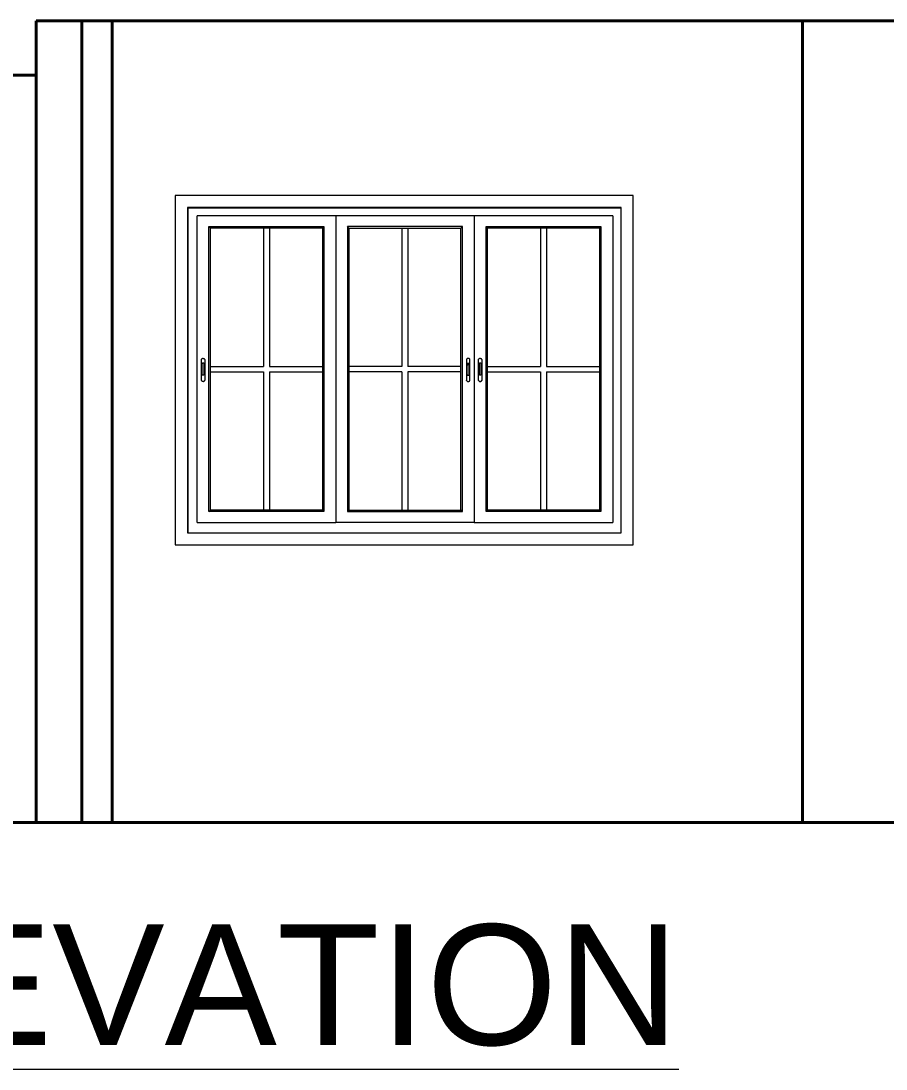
# Model space of a CAD drawing. Header units: inches. Extents: x 141029 to 151573, y -22384 to -18036.
# Drawn here: x 144681.4 to 144825, y -20677.5 to -20503.6 of the extents above; entities that cross this region are included whole.
import ezdxf

# ---------------------------------------------------------------- set-up
doc = ezdxf.new("R2010")
doc.units = ezdxf.units.IN
doc.header["$LTSCALE"] = 0.5
doc.header["$MEASUREMENT"] = 0
for name, color, linetype, lineweight in [('PARAPET', 50, 'Continuous', 13), ('Text-100.w', 254, 'Continuous', 9), ('wall', 1, 'Continuous', 40), ('window', 4, 'Continuous', 13)]:
    doc.layers.add(name, color=color, linetype=linetype, lineweight=lineweight)
doc.styles.add('arial', font='arial.ttf')

msp = doc.modelspace()

# ---------------------------------------------------------------- linework, layer by layer
at = {"layer": 'PARAPET'}
for p, q in [((144783.05, -20532.55), (144707.05, -20532.55)), ((144707.05, -20532.55), (144707.05, -20590.55)), ((144783.05, -20590.55), (144783.05, -20532.55)), ((144709.05, -20534.55), (144709.05, -20588.55)), ((144781.05, -20534.55), (144709.05, -20534.55)), ((144709.17, -20588.55), (144709.17, -20534.61)), ((144709.17, -20534.61), (144781.05, -20534.61)), ((144781.05, -20588.55), (144781.05, -20534.55)), ((144709.05, -20588.55), (144781.05, -20588.55)), ((144707.05, -20590.55), (144783.05, -20590.55))]:
    msp.add_line(p, q, dxfattribs=at)
at = {"layer": 'wall'}
for p, q in [((144683.94, -20636.61), (144683.94, -20503.61)), ((144683.94, -20503.61), (144691.55, -20503.61)), ((144691.55, -20636.61), (144691.55, -20503.61)), ((144691.55, -20503.61), (144827.41, -20503.61)), ((144696.55, -20636.61), (144696.55, -20503.61)), ((144811.17, -20636.61), (144811.17, -20503.61)), ((144504.38, -20512.61), (144683.94, -20512.61)), ((144387.89, -20636.61), (144893.52, -20636.61))]:
    msp.add_line(p, q, dxfattribs=at)
at = {"layer": 'window'}
for p, q in [((144710.67, -20586.83), (144710.67, -20535.94)), ((144779.67, -20535.94), (144710.67, -20535.94)), ((144733.67, -20535.94), (144733.67, -20586.83)), ((144756.67, -20535.94), (144756.67, -20586.83)), ((144779.67, -20535.94), (144779.67, -20586.83)), ((144712.63, -20585.03), (144712.63, -20537.74)), ((144712.63, -20537.74), (144731.7, -20537.74)), ((144712.88, -20537.97), (144712.63, -20537.74)), ((144731.46, -20537.97), (144731.7, -20537.74)), ((144731.7, -20537.74), (144731.7, -20585.03)), ((144754.7, -20537.74), (144735.63, -20537.74)), ((144735.63, -20537.74), (144735.63, -20585.03)), ((144735.88, -20537.97), (144735.63, -20537.74)), ((144754.46, -20537.97), (144754.7, -20537.74)), ((144754.7, -20585.03), (144754.7, -20537.74)), ((144758.63, -20585.03), (144758.63, -20537.74)), ((144758.63, -20537.74), (144777.7, -20537.74)), ((144758.88, -20537.97), (144758.63, -20537.74)), ((144777.46, -20537.97), (144777.7, -20537.74)), ((144777.7, -20537.74), (144777.7, -20585.03)), ((144712.88, -20584.81), (144712.88, -20537.97)), ((144731.46, -20537.97), (144712.88, -20537.97)), ((144721.67, -20537.97), (144721.67, -20560.94)), ((144722.66, -20537.97), (144722.66, -20560.94)), ((144731.46, -20537.97), (144731.46, -20584.81)), ((144735.88, -20537.97), (144735.88, -20584.81)), ((144735.88, -20537.97), (144754.46, -20537.97)), ((144744.67, -20537.97), (144744.67, -20560.94)), ((144745.66, -20537.97), (144745.66, -20560.94)), ((144754.46, -20584.81), (144754.46, -20537.97)), ((144758.88, -20584.81), (144758.88, -20537.97)), ((144777.46, -20537.97), (144758.88, -20537.97)), ((144767.67, -20537.97), (144767.67, -20560.94)), ((144768.66, -20537.97), (144768.66, -20560.94)), ((144777.46, -20537.97), (144777.46, -20584.81)), ((144711.39, -20559.79), (144711.4, -20559.75)), ((144711.39, -20559.82), (144711.4, -20559.75)), ((144711.39, -20559.82), (144711.39, -20559.79)), ((144711.39, -20563.21), (144711.39, -20559.82)), ((144711.4, -20559.75), (144711.42, -20559.72)), ((144711.42, -20559.72), (144711.44, -20559.69)), ((144711.47, -20559.66), (144711.44, -20559.69)), ((144711.5, -20559.64), (144711.47, -20559.66)), ((144711.5, -20559.64), (144711.54, -20559.62)), ((144711.53, -20560.43), (144711.51, -20560.45)), ((144711.55, -20560.42), (144711.53, -20560.43)), ((144711.58, -20559.61), (144711.54, -20559.62)), ((144711.58, -20560.41), (144711.55, -20560.42)), ((144711.62, -20559.6), (144711.58, -20559.61)), ((144711.61, -20560.4), (144711.58, -20560.41)), ((144711.63, -20560.39), (144711.61, -20560.4)), ((144711.66, -20559.6), (144711.62, -20559.6)), ((144711.66, -20560.39), (144711.63, -20560.39)), ((144711.7, -20559.6), (144711.66, -20559.6)), ((144711.69, -20560.39), (144711.66, -20560.39)), ((144711.72, -20560.4), (144711.69, -20560.39)), ((144711.7, -20559.6), (144711.74, -20559.61)), ((144711.74, -20560.41), (144711.72, -20560.4)), ((144711.74, -20559.61), (144711.78, -20559.62)), ((144711.77, -20560.42), (144711.74, -20560.41)), ((144711.79, -20560.43), (144711.77, -20560.42)), ((144711.78, -20559.62), (144711.82, -20559.64)), ((144711.81, -20560.45), (144711.79, -20560.43)), ((144711.82, -20559.64), (144711.85, -20559.66)), ((144711.85, -20559.66), (144711.88, -20559.69)), ((144711.9, -20559.72), (144711.88, -20559.69)), ((144711.92, -20559.75), (144711.9, -20559.72)), ((144711.93, -20559.79), (144711.92, -20559.75)), ((144711.93, -20559.79), (144711.93, -20559.82)), ((144711.93, -20559.82), (144711.93, -20563.21)), ((144755.41, -20559.75), (144755.4, -20559.79)), ((144755.4, -20559.79), (144755.4, -20559.82)), ((144755.4, -20559.82), (144755.4, -20563.21)), ((144755.43, -20559.72), (144755.41, -20559.75)), ((144755.45, -20559.69), (144755.43, -20559.72)), ((144755.48, -20559.66), (144755.45, -20559.69)), ((144755.51, -20559.64), (144755.48, -20559.66)), ((144755.55, -20559.62), (144755.51, -20559.64)), ((144755.52, -20560.45), (144755.54, -20560.43)), ((144755.54, -20560.43), (144755.56, -20560.42)), ((144755.59, -20559.61), (144755.55, -20559.62)), ((144755.56, -20560.42), (144755.59, -20560.41)), ((144755.63, -20559.6), (144755.59, -20559.61)), ((144755.59, -20560.41), (144755.61, -20560.4)), ((144755.61, -20560.4), (144755.64, -20560.39)), ((144755.67, -20559.6), (144755.63, -20559.6)), ((144755.64, -20560.39), (144755.67, -20560.39)), ((144755.71, -20559.6), (144755.67, -20559.6)), ((144755.67, -20560.39), (144755.7, -20560.39)), ((144755.7, -20560.39), (144755.73, -20560.4)), ((144755.75, -20559.61), (144755.71, -20559.6)), ((144755.73, -20560.4), (144755.75, -20560.41)), ((144755.79, -20559.62), (144755.75, -20559.61)), ((144755.75, -20560.41), (144755.78, -20560.42)), ((144755.78, -20560.42), (144755.8, -20560.43)), ((144755.83, -20559.64), (144755.79, -20559.62)), ((144755.8, -20560.43), (144755.82, -20560.45)), ((144755.86, -20559.66), (144755.83, -20559.64)), ((144755.89, -20559.69), (144755.86, -20559.66)), ((144755.91, -20559.72), (144755.89, -20559.69)), ((144755.93, -20559.75), (144755.91, -20559.72)), ((144755.94, -20559.79), (144755.93, -20559.75)), ((144755.94, -20559.82), (144755.93, -20559.75)), ((144755.94, -20559.82), (144755.94, -20559.79)), ((144755.94, -20563.21), (144755.94, -20559.82)), ((144757.39, -20559.79), (144757.4, -20559.75)), ((144757.39, -20559.82), (144757.4, -20559.75)), ((144757.39, -20559.82), (144757.39, -20559.79)), ((144757.39, -20563.21), (144757.39, -20559.82)), ((144757.4, -20559.75), (144757.42, -20559.72)), ((144757.42, -20559.72), (144757.44, -20559.69)), ((144757.47, -20559.66), (144757.44, -20559.69)), ((144757.5, -20559.64), (144757.47, -20559.66)), ((144757.5, -20559.64), (144757.54, -20559.62)), ((144757.53, -20560.43), (144757.51, -20560.45)), ((144757.55, -20560.42), (144757.53, -20560.43)), ((144757.58, -20559.61), (144757.54, -20559.62)), ((144757.58, -20560.41), (144757.55, -20560.42)), ((144757.62, -20559.6), (144757.58, -20559.61)), ((144757.61, -20560.4), (144757.58, -20560.41)), ((144757.63, -20560.39), (144757.61, -20560.4)), ((144757.66, -20559.6), (144757.62, -20559.6)), ((144757.66, -20560.39), (144757.63, -20560.39)), ((144757.7, -20559.6), (144757.66, -20559.6)), ((144757.69, -20560.39), (144757.66, -20560.39)), ((144757.72, -20560.4), (144757.69, -20560.39)), ((144757.7, -20559.6), (144757.74, -20559.61)), ((144757.74, -20560.41), (144757.72, -20560.4)), ((144757.74, -20559.61), (144757.78, -20559.62)), ((144757.77, -20560.42), (144757.74, -20560.41)), ((144757.79, -20560.43), (144757.77, -20560.42)), ((144757.78, -20559.62), (144757.82, -20559.64)), ((144757.81, -20560.45), (144757.79, -20560.43)), ((144757.82, -20559.64), (144757.85, -20559.66)), ((144757.85, -20559.66), (144757.88, -20559.69)), ((144757.9, -20559.72), (144757.88, -20559.69)), ((144757.92, -20559.75), (144757.9, -20559.72)), ((144757.93, -20559.79), (144757.92, -20559.75)), ((144757.93, -20559.79), (144757.93, -20559.82)), ((144757.93, -20559.82), (144757.93, -20563.21)), ((144711.49, -20560.49), (144711.48, -20560.52)), ((144711.48, -20560.52), (144711.48, -20560.54)), ((144711.48, -20560.54), (144711.48, -20562.25)), ((144711.5, -20560.47), (144711.49, -20560.49)), ((144711.51, -20560.45), (144711.5, -20560.47)), ((144711.82, -20560.47), (144711.81, -20560.45)), ((144711.83, -20560.49), (144711.82, -20560.47)), ((144711.84, -20560.52), (144711.83, -20560.49)), ((144711.84, -20560.54), (144711.84, -20560.52)), ((144711.84, -20562.25), (144711.84, -20560.54)), ((144712.88, -20560.94), (144721.67, -20560.94)), ((144712.88, -20561.84), (144721.67, -20561.84)), ((144721.67, -20561.84), (144721.67, -20584.81)), ((144722.66, -20560.94), (144731.46, -20560.94)), ((144722.66, -20561.84), (144731.46, -20561.84)), ((144722.66, -20561.84), (144722.66, -20584.81)), ((144744.67, -20560.94), (144735.88, -20560.94)), ((144744.67, -20561.84), (144735.88, -20561.84)), ((144744.67, -20561.84), (144744.67, -20584.81)), ((144754.46, -20560.94), (144745.66, -20560.94)), ((144745.66, -20561.84), (144745.66, -20584.81)), ((144754.46, -20561.84), (144745.66, -20561.84)), ((144755.49, -20560.52), (144755.5, -20560.49)), ((144755.49, -20560.54), (144755.49, -20560.52)), ((144755.49, -20560.79), (144755.49, -20560.54)), ((144755.49, -20560.76), (144755.5, -20560.74)), ((144755.49, -20560.79), (144755.49, -20560.76)), ((144755.49, -20562.25), (144755.49, -20560.79)), ((144755.5, -20560.49), (144755.51, -20560.47)), ((144755.5, -20560.74), (144755.51, -20560.72)), ((144755.51, -20560.47), (144755.52, -20560.45)), ((144755.51, -20560.72), (144755.52, -20560.7)), ((144755.52, -20560.7), (144755.54, -20560.68)), ((144755.54, -20560.68), (144755.56, -20560.67)), ((144755.56, -20560.67), (144755.59, -20560.66)), ((144755.59, -20560.66), (144755.61, -20560.65)), ((144755.61, -20560.65), (144755.64, -20560.64)), ((144755.64, -20560.64), (144755.67, -20560.64)), ((144755.67, -20560.64), (144755.7, -20560.64)), ((144755.7, -20560.64), (144755.73, -20560.65)), ((144755.73, -20560.65), (144755.75, -20560.66)), ((144755.75, -20560.66), (144755.78, -20560.67)), ((144755.78, -20560.67), (144755.8, -20560.68)), ((144755.8, -20560.68), (144755.82, -20560.7)), ((144755.82, -20560.45), (144755.83, -20560.47)), ((144755.82, -20560.7), (144755.83, -20560.72)), ((144755.83, -20560.47), (144755.84, -20560.49)), ((144755.83, -20560.72), (144755.84, -20560.74)), ((144755.84, -20560.49), (144755.85, -20560.52)), ((144755.84, -20560.74), (144755.85, -20560.76)), ((144755.85, -20560.52), (144755.85, -20560.54)), ((144755.85, -20562.25), (144755.85, -20560.54)), ((144755.85, -20560.76), (144755.85, -20560.79)), ((144757.49, -20560.49), (144757.48, -20560.52)), ((144757.48, -20560.52), (144757.48, -20560.54)), ((144757.48, -20560.54), (144757.48, -20562.25)), ((144757.5, -20560.47), (144757.49, -20560.49)), ((144757.51, -20560.45), (144757.5, -20560.47)), ((144757.82, -20560.47), (144757.81, -20560.45)), ((144757.83, -20560.49), (144757.82, -20560.47)), ((144757.84, -20560.52), (144757.83, -20560.49)), ((144757.84, -20560.54), (144757.84, -20560.52)), ((144757.84, -20562.25), (144757.84, -20560.54)), ((144758.88, -20560.94), (144767.67, -20560.94)), ((144758.88, -20561.84), (144767.67, -20561.84)), ((144767.67, -20561.84), (144767.67, -20584.81)), ((144768.66, -20560.94), (144777.46, -20560.94)), ((144768.66, -20561.84), (144777.46, -20561.84)), ((144768.66, -20561.84), (144768.66, -20584.81)), ((144711.39, -20563.25), (144711.39, -20563.21)), ((144711.4, -20563.28), (144711.39, -20563.25)), ((144711.4, -20563.28), (144711.42, -20563.31)), ((144711.42, -20563.31), (144711.44, -20563.34)), ((144711.44, -20563.34), (144711.47, -20563.37)), ((144711.5, -20563.39), (144711.47, -20563.37)), ((144711.48, -20562.27), (144711.48, -20562.25)), ((144711.49, -20562.29), (144711.48, -20562.27)), ((144711.5, -20562.31), (144711.49, -20562.29)), ((144711.51, -20562.33), (144711.5, -20562.31)), ((144711.54, -20563.41), (144711.5, -20563.39)), ((144711.53, -20562.35), (144711.51, -20562.33)), ((144711.55, -20562.37), (144711.53, -20562.35)), ((144711.54, -20563.41), (144711.58, -20563.42)), ((144711.58, -20562.38), (144711.55, -20562.37)), ((144711.61, -20562.39), (144711.58, -20562.38)), ((144711.62, -20563.43), (144711.58, -20563.42)), ((144711.63, -20562.39), (144711.61, -20562.39)), ((144711.66, -20563.43), (144711.62, -20563.43)), ((144711.66, -20562.39), (144711.63, -20562.39)), ((144711.69, -20562.39), (144711.66, -20562.39)), ((144711.66, -20563.43), (144711.7, -20563.43)), ((144711.72, -20562.39), (144711.69, -20562.39)), ((144711.7, -20563.43), (144711.74, -20563.42)), ((144711.74, -20562.38), (144711.72, -20562.39)), ((144711.77, -20562.37), (144711.74, -20562.38)), ((144711.78, -20563.41), (144711.74, -20563.42)), ((144711.79, -20562.35), (144711.77, -20562.37)), ((144711.82, -20563.39), (144711.78, -20563.41)), ((144711.81, -20562.33), (144711.79, -20562.35)), ((144711.82, -20562.31), (144711.81, -20562.33)), ((144711.83, -20562.29), (144711.82, -20562.31)), ((144711.82, -20563.39), (144711.85, -20563.37)), ((144711.84, -20562.27), (144711.83, -20562.29)), ((144711.84, -20562.25), (144711.84, -20562.27)), ((144711.85, -20563.37), (144711.88, -20563.34)), ((144711.88, -20563.34), (144711.9, -20563.31)), ((144711.92, -20563.28), (144711.9, -20563.31)), ((144711.93, -20563.21), (144711.92, -20563.28)), ((144711.93, -20563.25), (144711.92, -20563.28)), ((144711.93, -20563.25), (144711.93, -20563.21)), ((144755.4, -20563.25), (144755.4, -20563.21)), ((144755.4, -20563.21), (144755.41, -20563.28)), ((144755.4, -20563.25), (144755.41, -20563.28)), ((144755.41, -20563.28), (144755.43, -20563.31)), ((144755.43, -20563.31), (144755.45, -20563.34)), ((144755.45, -20563.34), (144755.48, -20563.37)), ((144755.48, -20563.37), (144755.51, -20563.39)), ((144755.49, -20562.25), (144755.49, -20562.27)), ((144755.49, -20562.27), (144755.5, -20562.29)), ((144755.5, -20562.29), (144755.51, -20562.31)), ((144755.51, -20562.31), (144755.52, -20562.33)), ((144755.51, -20563.39), (144755.55, -20563.41)), ((144755.52, -20562.33), (144755.54, -20562.35)), ((144755.54, -20562.35), (144755.56, -20562.37)), ((144755.55, -20563.41), (144755.59, -20563.42)), ((144755.56, -20562.37), (144755.59, -20562.38)), ((144755.59, -20562.38), (144755.61, -20562.39)), ((144755.59, -20563.42), (144755.63, -20563.43)), ((144755.61, -20562.39), (144755.64, -20562.39)), ((144755.63, -20563.43), (144755.67, -20563.43)), ((144755.64, -20562.39), (144755.67, -20562.39)), ((144755.67, -20562.39), (144755.7, -20562.39)), ((144755.67, -20563.43), (144755.71, -20563.43)), ((144755.7, -20562.39), (144755.73, -20562.39)), ((144755.71, -20563.43), (144755.75, -20563.42)), ((144755.73, -20562.39), (144755.75, -20562.38)), ((144755.75, -20562.38), (144755.78, -20562.37)), ((144755.75, -20563.42), (144755.79, -20563.41)), ((144755.78, -20562.37), (144755.8, -20562.35)), ((144755.79, -20563.41), (144755.83, -20563.39)), ((144755.8, -20562.35), (144755.82, -20562.33)), ((144755.82, -20562.33), (144755.83, -20562.31)), ((144755.83, -20562.31), (144755.84, -20562.29)), ((144755.83, -20563.39), (144755.86, -20563.37)), ((144755.84, -20562.29), (144755.85, -20562.27)), ((144755.85, -20562.27), (144755.85, -20562.25)), ((144755.86, -20563.37), (144755.89, -20563.34)), ((144755.89, -20563.34), (144755.91, -20563.31)), ((144755.91, -20563.31), (144755.93, -20563.28)), ((144755.93, -20563.28), (144755.94, -20563.25)), ((144755.94, -20563.25), (144755.94, -20563.21)), ((144757.39, -20563.25), (144757.39, -20563.21)), ((144757.4, -20563.28), (144757.39, -20563.25)), ((144757.4, -20563.28), (144757.42, -20563.31)), ((144757.42, -20563.31), (144757.44, -20563.34)), ((144757.44, -20563.34), (144757.47, -20563.37)), ((144757.5, -20563.39), (144757.47, -20563.37)), ((144757.48, -20562.27), (144757.48, -20562.25)), ((144757.49, -20562.29), (144757.48, -20562.27)), ((144757.5, -20562.31), (144757.49, -20562.29)), ((144757.51, -20562.33), (144757.5, -20562.31)), ((144757.54, -20563.41), (144757.5, -20563.39)), ((144757.53, -20562.35), (144757.51, -20562.33)), ((144757.55, -20562.37), (144757.53, -20562.35)), ((144757.54, -20563.41), (144757.58, -20563.42)), ((144757.58, -20562.38), (144757.55, -20562.37)), ((144757.61, -20562.39), (144757.58, -20562.38)), ((144757.62, -20563.43), (144757.58, -20563.42)), ((144757.63, -20562.39), (144757.61, -20562.39)), ((144757.66, -20563.43), (144757.62, -20563.43)), ((144757.66, -20562.39), (144757.63, -20562.39)), ((144757.69, -20562.39), (144757.66, -20562.39)), ((144757.66, -20563.43), (144757.7, -20563.43)), ((144757.72, -20562.39), (144757.69, -20562.39)), ((144757.7, -20563.43), (144757.74, -20563.42)), ((144757.74, -20562.38), (144757.72, -20562.39)), ((144757.77, -20562.37), (144757.74, -20562.38)), ((144757.78, -20563.41), (144757.74, -20563.42)), ((144757.79, -20562.35), (144757.77, -20562.37)), ((144757.82, -20563.39), (144757.78, -20563.41)), ((144757.81, -20562.33), (144757.79, -20562.35)), ((144757.82, -20562.31), (144757.81, -20562.33)), ((144757.83, -20562.29), (144757.82, -20562.31)), ((144757.82, -20563.39), (144757.85, -20563.37)), ((144757.84, -20562.27), (144757.83, -20562.29)), ((144757.84, -20562.25), (144757.84, -20562.27)), ((144757.85, -20563.37), (144757.88, -20563.34)), ((144757.88, -20563.34), (144757.9, -20563.31)), ((144757.92, -20563.28), (144757.9, -20563.31)), ((144757.93, -20563.21), (144757.92, -20563.28)), ((144757.93, -20563.25), (144757.92, -20563.28)), ((144757.93, -20563.25), (144757.93, -20563.21)), ((144712.63, -20585.03), (144712.88, -20584.81)), ((144731.7, -20585.03), (144712.63, -20585.03)), ((144731.46, -20584.81), (144712.88, -20584.81)), ((144731.46, -20584.81), (144731.7, -20585.03)), ((144735.88, -20584.81), (144735.63, -20585.03)), ((144735.63, -20585.03), (144754.7, -20585.03)), ((144735.88, -20584.81), (144754.46, -20584.81)), ((144754.7, -20585.03), (144754.46, -20584.81)), ((144758.63, -20585.03), (144758.88, -20584.81)), ((144777.7, -20585.03), (144758.63, -20585.03)), ((144777.46, -20584.81), (144758.88, -20584.81)), ((144777.46, -20584.81), (144777.7, -20585.03)), ((144710.67, -20586.83), (144733.67, -20586.83)), ((144756.67, -20586.83), (144733.67, -20586.83)), ((144756.67, -20586.83), (144779.67, -20586.83))]:
    msp.add_line(p, q, dxfattribs=at)

# ---------------------------------------------------------------- texts
at = {"layer": 'Text-100.w', "insert": (144668.01, -20653.53), "char_height": 20, "attachment_point": 2, "style": 'arial'}
msp.add_mtext_dynamic_manual_height_columns('{\\LWEST ELEVATION}', width=940.9712, gutter_width=100, heights=[0], dxfattribs=at)

doc.saveas('drawing.dxf')
